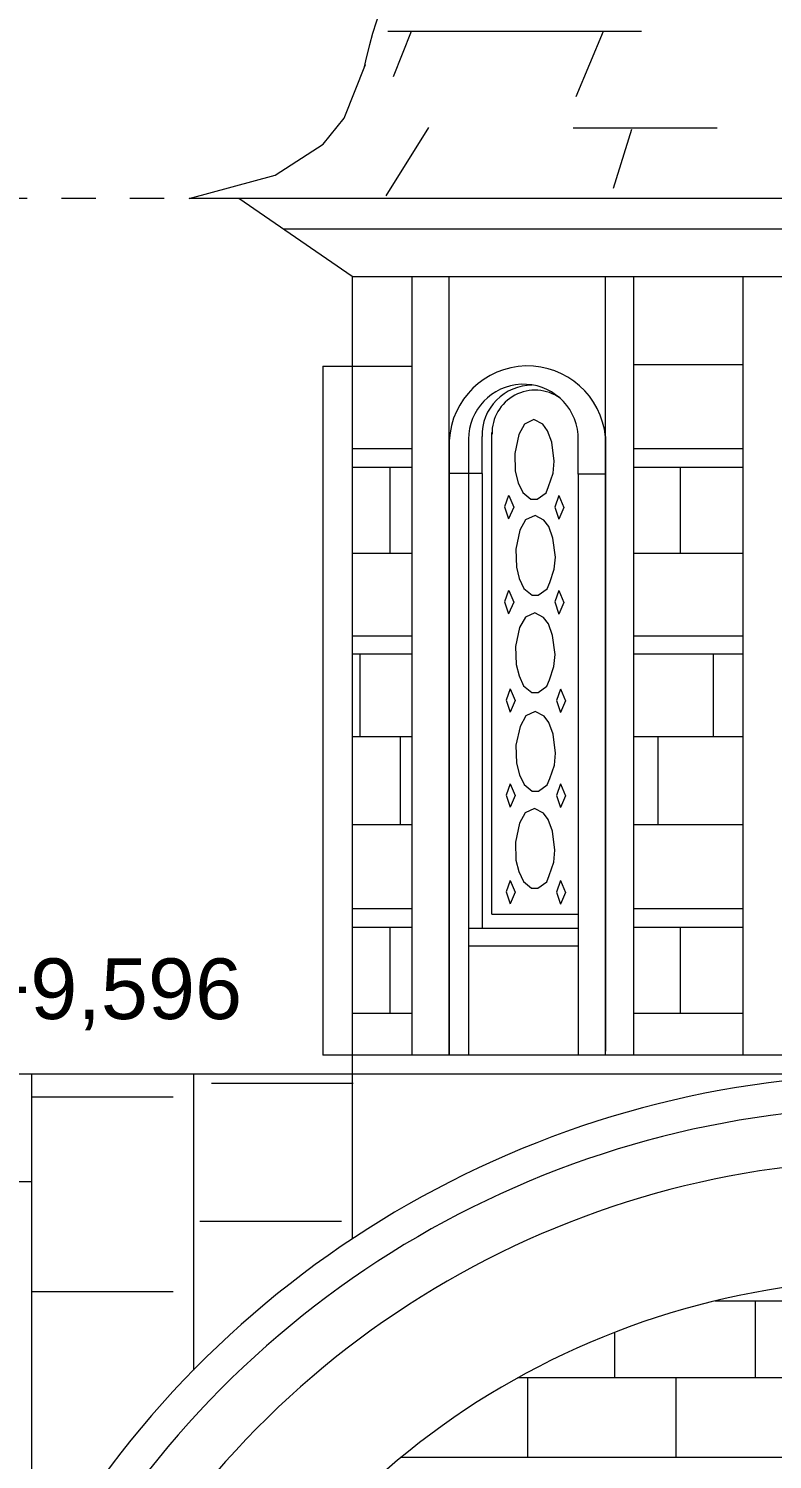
# Model space of a CAD drawing. Header units: millimetres. Extents: x -490789 to -449459, y 209001 to 327650.
# Drawn here: x -470468 to -467401, y 257853 to 263748 of the extents above; entities that cross this region are included whole.
import ezdxf

# ---------------------------------------------------------------- set-up
doc = ezdxf.new("R2010")
doc.units = ezdxf.units.MM
doc.header["$MEASUREMENT"] = 0
doc.linetypes.add('Штриховая', pattern=[282.222223, 141.111112, -141.111112])
for name, color, linetype, lineweight in [('0_Ном._пера__7_Ном._пера__1_Ном._пера__1', 1, 'Continuous', 18), ('0_Ном._пера__7_Ном._пера__5_Ном._пера__5', 5, 'Continuous', 18), ('0_Ном._пера__7_Ном._пера__7_Ном._пера__1', 1, 'Continuous', 18), ('0_Ном._пера__7_Ном._пера__7_Ном._пера__7', 7, 'Continuous', 18), ('0_Ном._пера__7_Ном._пера__8_Ном._пера__8', 8, 'Continuous', 18), ('0_Ном_пера__14_Ном_пера__14_Ном_пера__14_Ном_пера__14_Ном_пера__14_Ном_пера__14_Ном_пера__14_Ном_пера__14_Ном_пера__14_Ном_пера__14_Ном_пера__14_Ном_пера__14_Ном_пера__14_Ном_пера__14_Ном_пера__14_Ном_пера__14_Ном_пера__14_Ном._пера__14_Ном_пера__14_Ном_2_Ном._пера__8', 8, 'Continuous', 18), ('0_Ном_пера__1_Ном_пера__1_Ном_пера__1_Ном._пера__1_Ном_пера__1_Ном_пера__1_Ном_пера__1_Ном_пера__1_Ном_пера__1_Ном_пера__1_Ном_пера__1_Ном_пера__1_Ном_пера__1_Ном_пера__1_Ном_пера__1_Ном_пера__1_Ном_пера__1_Ном_пера__1_Ном_пера__1_Ном_пера__1_Ном_пера___D_Ном._пера__1', 1, 'Continuous', 18), ('0_Ном_пера__5_Ном_пера__5_Ном_пера__5_Ном_пера__5_Ном_пера__5_Ном_пера__5_Ном_пера__5_Ном_пера__5_Ном_пера__5_Ном_пера__5_Ном_пера__5_Ном_пера__5_Ном_пера__5_Ном_пера__5_Ном_пера__5_Ном_пера__5_Ном._пера__5_Ном_пера__5_Ном_пера__5_Ном_пера__5_Ном_пера___7_Ном._пера__5', 5, 'Continuous', 18), ('0_Ном_пера__7_Ном._пера__7_Ном_пера__7_Ном_пера__7_Ном_пера__7_Ном_пера__7_Ном_пера__7_Ном_пера__7_Ном_пера__7_Ном_пера__7_Ном_пера__7_Ном_пера__7_Ном_пера__7_Ном_пера__7_Ном_пера__7_Ном_пера__7_Ном_пера__7_Ном_пера__7_Ном_пера__7_Ном_пера__7_Ном_пера___7_Ном._пера__7', 7, 'Continuous', 18), ('0_Ном_пера__7_Ном_пера__7_Ном._пера__7_Ном_пера__7_Ном_пера__7_Ном_пера__7_Ном_пера__7_Ном_пера__7_Ном_пера__7_Ном_пера__7_Ном_пера__7_Ном_пера__7_Ном_пера__7_Ном_пера__7_Ном_пера__7_Ном_пера__7_Ном_пера__7_Ном_пера__7_Ном_пера__7_Ном_пера__7_Ном_пера___3_Ном._пера__7', 7, 'Continuous', 18), ('0_Ном_пера__7_Ном_пера__7_Ном_пера__7_Ном_пера__7_Ном_пера__7_Ном_пера__7_Ном_пера__7_Ном_пера__7_Ном_пера__7_Ном._пера__7_Ном_пера__7_Ном_пера__7_Ном_пера__7_Ном_пера__7_Ном_пера__7_Ном_пера__7_Ном_пера__7_Ном_пера__7_Ном_пера__7_Ном_пера__7_Ном_пера___7_Ном._пера__7', 7, 'Continuous', 18), ('0_Ном_пера__7_Ном_пера__7_Ном_пера__7_Ном_пера__7_Ном_пера__7_Ном_пера__7_Ном_пера__7_Ном_пера__7_Ном_пера__7_Ном_пера__7_Ном_пера__7_Ном_пера__7_Ном_пера__7_Ном_пера__7_Ном_пера__7_Ном._пера__7_Ном._пера__7_Ном._пера__7_Ном._пера__7_Ном._пера__7_Ном._пера__7', 7, 'Continuous', 18), ('0_Ном_пера__7_Ном_пера__7_Ном_пера__7_Ном_пера__7_Ном_пера__7_Ном_пера__7_Ном_пера__7_Ном_пера__7_Ном_пера__7_Ном_пера__7_Ном_пера__7_Ном_пера__7_Ном_пера__7_Ном_пера__7_Ном_пера__7_Ном._пера__7_Ном_пера__7_Ном._пера__7_Ном_пера__7_Ном._пера__7_Ном_пера_2_Ном._пера__7', 7, 'Continuous', 18), ('0_Ном_пера__7_Ном_пера__7_Ном_пера__7_Ном_пера__7_Ном_пера__7_Ном_пера__7_Ном_пера__7_Ном_пера__7_Ном_пера__7_Ном_пера__7_Ном_пера__7_Ном_пера__7_Ном_пера__7_Ном_пера__7_Ном_пера__7_Ном_пера__7_Ном_пера__7_Ном_пера__7_Ном._пера__7_Ном_пера__7_Ном._пера__5_Ном._пера__7', 7, 'Continuous', 18), ('0_Ном_пера__7_Ном_пера__7_Ном_пера__7_Ном_пера__7_Ном_пера__7_Ном_пера__7_Ном_пера__7_Ном_пера__7_Ном_пера__7_Ном_пера__7_Ном_пера__7_Ном_пера__7_Ном_пера__7_Ном_пера__7_Ном_пера__7_Ном_пера__7_Ном_пера__7_Ном_пера__7_Ном_пера__7_Ном_пера__7_Ном_пера__7_C_Ном._пера__1', 1, 'Continuous', 18), ('0_Ном_пера__7_Ном_пера__7_Ном_пера__7_Ном_пера__7_Ном_пера__7_Ном_пера__7_Ном_пера__7_Ном_пера__7_Ном_пера__7_Ном_пера__7_Ном_пера__7_Ном_пера__7_Ном_пера__7_Ном_пера__7_Ном_пера__7_Ном_пера__7_Ном_пера__7_Ном_пера__7_Ном_пера__7_Ном_пера__7_Ном_пера__7_C_Ном._пера__7', 7, 'Continuous', 18), ('0_Ном_пера__7_Ном_пера__7_Ном_пера__7_Ном_пера__7_Ном_пера__7_Ном_пера__7_Ном_пера__7_Ном_пера__7_Ном_пера__7_Ном_пера__7_Ном_пера__7_Ном_пера__7_Ном_пера__7_Ном_пера__7_Ном_пера__7_Ном_пера__7_Ном_пера__7_Ном_пера__7_Ном_пера__7_Ном_пера__7_Ном_пера__7_C_Ном._пера__8', 8, 'Continuous', 18), ('Line 0.25_Ном_пера__7_Ном_пера__7_Ном_пера__7_Ном_пера__7_Ном_пера__7_Ном_пера__7_Ном_пера__7_Ном_пера__7_Ном_пера__7_Ном_пера__7_Ном_пера__7_Ном._пера__7_Ном._пера__7_Ном._пера__7_Ном._пера__7_Ном._пера__102_Ном._пера__102', 102, 'Continuous', 18), ('Line 0.25_Ном_пера__7_Ном_пера__7_Ном_пера__7_Ном_пера__7_Ном_пера__7_Ном_пера__7_Ном_пера__7_Ном_пера__7_Ном_пера__7_Ном_пера__7_Ном_пера__7_Ном._пера__7_Ном._пера__8_Ном._пера__8_Ном._пера__8_Ном._пера__8_Ном._пера__8', 8, 'Continuous', 18)]:
    doc.layers.add(name, color=color, linetype=linetype, lineweight=lineweight)
doc.styles.add('СГЕНЕРИР_СТИЛЬ_1', font='')
doc.styles.get('СГЕНЕРИР_СТИЛЬ_1').set_extended_font_data('Arial')

msp = doc.modelspace()

# ---------------------------------------------------------------- linework, layer by layer
at = {"layer": '0_Ном._пера__7_Ном._пера__1_Ном._пера__1', "linetype": 'Continuous'}
for p, q in [((-469133.1, 261246.3), (-468886.7, 261246.3)), ((-467972.3, 261246.3), (-467523.1, 261246.3))]:
    msp.add_line(p, q, dxfattribs=at)
at = {"layer": '0_Ном._пера__7_Ном._пера__5_Ном._пера__5', "linetype": 'Continuous'}
for p, q in [((-468423, 262119), (-468446.7, 262076.4)), ((-468383.8, 262137), (-468423, 262119)), ((-468347.7, 262118.3), (-468383.8, 262137)), ((-468327.4, 262091.6), (-468347.7, 262118.3)), ((-468446.7, 262076.4), (-468463.3, 261998.2)), ((-468310.3, 262043.8), (-468327.4, 262091.6)), ((-468463.3, 261998.2), (-468460.9, 261924.7)), ((-468300.1, 261965.3), (-468310.3, 262043.8)), ((-468305.1, 261916), (-468300.1, 261965.3)), ((-468460.9, 261924.7), (-468449.1, 261877.3)), ((-468449.1, 261877.3), (-468430.1, 261837)), ((-468323.2, 261861.7), (-468305.1, 261916)), ((-468430.1, 261837), (-468396.2, 261809.3)), ((-468370.7, 261809.3), (-468334.1, 261835.2)), ((-468334.1, 261835.2), (-468323.2, 261861.7)), ((-468396.3, 261809.4), (-468383.8, 261808.8)), ((-468383.8, 261808.8), (-468370.7, 261809.3)), ((-468418.2, 261723.9), (-468441.9, 261681.2)), ((-468379, 261741.9), (-468418.2, 261723.9)), ((-468342.9, 261723.1), (-468379, 261741.9)), ((-468322.6, 261696.4), (-468342.9, 261723.1)), ((-468441.9, 261681.2), (-468458.5, 261603)), ((-468305.5, 261648.7), (-468322.6, 261696.4)), ((-468295.2, 261570.2), (-468305.5, 261648.7)), ((-468458.5, 261603), (-468456.1, 261529.5)), ((-468456.1, 261529.5), (-468444.2, 261482.1)), ((-468444.2, 261482.1), (-468425.3, 261441.8)), ((-468329.2, 261440.1), (-468318.4, 261466.5)), ((-468318.4, 261466.5), (-468300.3, 261520.8)), ((-468425.3, 261441.8), (-468391.3, 261414.1)), ((-468391.5, 261414.3), (-468379, 261413.6)), ((-468379, 261413.6), (-468365.9, 261414.2)), ((-468365.9, 261414.2), (-468329.2, 261440.1)), ((-468419.3, 261322.8), (-468443, 261280.1)), ((-468380.2, 261340.7), (-468419.3, 261322.8)), ((-468344.1, 261322), (-468380.2, 261340.7)), ((-468323.7, 261295.3), (-468344.1, 261322)), ((-468306.7, 261247.5), (-468323.7, 261295.3)), ((-468443, 261280.1), (-468459.6, 261201.9)), ((-468296.4, 261169), (-468306.7, 261247.5)), ((-468459.6, 261201.9), (-468457.3, 261128.4)), ((-468457.3, 261128.4), (-468445.4, 261081)), ((-468319.6, 261065.4), (-468301.5, 261119.7)), ((-468301.5, 261119.7), (-468296.4, 261169)), ((-468445.4, 261081), (-468426.5, 261040.7)), ((-468330.4, 261038.9), (-468319.6, 261065.4)), ((-468426.5, 261040.7), (-468392.5, 261013)), ((-468392.7, 261013.1), (-468380.2, 261012.5)), ((-468380.2, 261012.5), (-468367.1, 261013)), ((-468367.1, 261013), (-468330.4, 261038.9)), ((-468378.6, 260933.9), (-468417.7, 260916)), ((-468342.4, 260915.2), (-468378.6, 260933.9)), ((-468417.7, 260916), (-468441.4, 260873.3)), ((-468322.1, 260888.5), (-468342.4, 260915.2)), ((-468305, 260840.7), (-468322.1, 260888.5)), ((-468441.4, 260873.3), (-468458, 260795.1)), ((-468294.8, 260762.2), (-468305, 260840.7)), ((-468458, 260795.1), (-468455.6, 260721.6)), ((-468455.6, 260721.6), (-468443.8, 260674.2)), ((-468318, 260658.6), (-468299.8, 260712.9)), ((-468443.8, 260674.2), (-468424.8, 260633.9)), ((-468328.8, 260632.1), (-468318, 260658.6)), ((-468424.8, 260633.9), (-468390.9, 260606.2)), ((-468391.1, 260606.3), (-468378.6, 260605.7)), ((-468378.6, 260605.7), (-468365.4, 260606.2)), ((-468365.4, 260606.2), (-468328.8, 260632.1)), ((-468381.2, 260534.3), (-468420.3, 260516.3)), ((-468345, 260515.6), (-468381.2, 260534.3)), ((-468444, 260473.7), (-468460.6, 260395.5)), ((-468420.3, 260516.3), (-468444, 260473.7)), ((-468324.7, 260488.9), (-468345, 260515.6)), ((-468307.6, 260441.1), (-468324.7, 260488.9)), ((-468297.4, 260362.6), (-468307.6, 260441.1)), ((-468460.6, 260395.5), (-468458.2, 260322)), ((-468302.4, 260313.3), (-468297.4, 260362.6)), ((-468458.2, 260322), (-468446.4, 260274.6)), ((-468320.5, 260259), (-468302.4, 260313.3)), ((-468446.4, 260274.6), (-468427.4, 260234.3)), ((-468427.4, 260234.3), (-468393.5, 260206.6)), ((-468368, 260206.6), (-468331.4, 260232.5)), ((-468331.4, 260232.5), (-468320.5, 260259)), ((-468393.7, 260206.7), (-468381.2, 260206.1)), ((-468381.2, 260206.1), (-468368, 260206.6))]:
    msp.add_line(p, q, dxfattribs=at)
at = {"layer": '0_Ном._пера__7_Ном._пера__7_Ном._пера__1', "linetype": 'Continuous'}
for centre, radius, start, end in [((-468410.4, 262035), 323.2, 5.56301, 177.01886), ((-468427.1, 262056.1), 226.7, 5.05939, 180.01545), ((-468391.2, 262072.5), 206.7, 89.89962, 181.22314)]:
    msp.add_arc(centre, radius, start, end, dxfattribs=at)
at = {"layer": '0_Ном._пера__7_Ном._пера__7_Ном._пера__7', "linetype": 'Continuous'}
for p, q in [((-469166, 263379.7), (-469079.2, 263600.6)), ((-469253.6, 263272), (-469166, 263379.7)), ((-469450.6, 263143.9), (-469253.6, 263272)), ((-469805.4, 263047.8), (-469450.6, 263143.9)), ((-463958.1, 263047.8), (-469805.4, 263047.8)), ((-469133.1, 262727.1), (-469600.3, 263047.8)), ((-464348.9, 262922.2), (-469417.3, 262922.2)), ((-469133.1, 262727.1), (-464633.1, 262727.1)), ((-469133.1, 262727.1), (-469133.1, 258761.4)), ((-468886.7, 259518.5), (-468886.7, 262727.1)), ((-468733, 259518.5), (-468733, 262727.1)), ((-468088.7, 259518.5), (-468088.7, 262727.1)), ((-467972.3, 259518.5), (-467972.3, 262727.1)), ((-467523.1, 262727.1), (-467523.1, 259518.5)), ((-469254.9, 262358.1), (-469254.9, 259518.5)), ((-469254.9, 262358.1), (-469123.7, 262358.1)), ((-468556.9, 260099.2), (-468556.9, 262084)), ((-468088.7, 262068), (-468088.7, 259535.2)), ((-468733, 262052.1), (-468733, 259518.5)), ((-468653.8, 261915.4), (-468653.8, 259518.5)), ((-468597.8, 261915.4), (-468597.8, 260042)), ((-468201.3, 261912.6), (-468201.3, 259518.5)), ((-468300.3, 261520.8), (-468295.2, 261570.2)), ((-469133.1, 260831.6), (-468886.7, 260831.6)), ((-467972.3, 260831.6), (-467523.1, 260831.6)), ((-467972.3, 260831.6), (-467554.7, 260831.6)), ((-468299.8, 260712.9), (-468294.8, 260762.2)), ((-468556.9, 260099.2), (-468201.3, 260099.2)), ((-468653.8, 260042), (-468201.3, 260042)), ((-468653.8, 259969.1), (-468201.3, 259969.1)), ((-464633.1, 259518.5), (-469254.9, 259518.5)), ((-465314.9, 258188.4), (-468451.2, 258188.4))]:
    msp.add_line(p, q, dxfattribs=at)
for centre, radius, start, end in [((-466883.1, 263104), 2254.1, 12.72646, 167.67622), ((-468379.2, 262080.7), 177.7, 54.6693, 181.22314), ((-466883.1, 255368.7), 4071, 30.54494, 149.45506), ((-466883.1, 255368.7), 3936, 29.58668, 150.41061), ((-466883.1, 255368.7), 3716.6, 28.0593, 151.93771), ((-466883.1, 255368.7), 3226.5, 22.90214, 157.09786)]:
    msp.add_arc(centre, radius, start, end, dxfattribs=at)
at = {"layer": '0_Ном._пера__7_Ном._пера__8_Ном._пера__8', "linetype": 'Continuous'}
msp.add_line((-467628.4, 263337.9), (-468222.6, 263337.9), dxfattribs=at)
at = {"layer": '0_Ном_пера__14_Ном_пера__14_Ном_пера__14_Ном_пера__14_Ном_пера__14_Ном_пера__14_Ном_пера__14_Ном_пера__14_Ном_пера__14_Ном_пера__14_Ном_пера__14_Ном_пера__14_Ном_пера__14_Ном_пера__14_Ном_пера__14_Ном_пера__14_Ном_пера__14_Ном._пера__14_Ном_пера__14_Ном_2_Ном._пера__8', "linetype": 'Continuous'}
for p, q in [((-467940.6, 263736.4), (-468986.4, 263736.4)), ((-468889.9, 263736.4), (-468964.1, 263549)), ((-468098.3, 263736.4), (-468210.6, 263466.8)), ((-468818.3, 263340.4), (-468994.2, 263059.5))]:
    msp.add_line(p, q, dxfattribs=at)
at = {"layer": '0_Ном_пера__1_Ном_пера__1_Ном_пера__1_Ном._пера__1_Ном_пера__1_Ном_пера__1_Ном_пера__1_Ном_пера__1_Ном_пера__1_Ном_пера__1_Ном_пера__1_Ном_пера__1_Ном_пера__1_Ном_пера__1_Ном_пера__1_Ном_пера__1_Ном_пера__1_Ном_пера__1_Ном_пера__1_Ном_пера__1_Ном_пера___D_Ном._пера__1', "linetype": 'Continuous'}
for p, q in [((-468886.7, 262016.2), (-469133.1, 262016.2)), ((-467523.1, 262016.2), (-467972.3, 262016.2)), ((-468886.7, 261940.1), (-469133.1, 261940.1)), ((-467523.1, 261940.1), (-467972.3, 261940.1)), ((-468886.7, 261170.3), (-469133.1, 261170.3)), ((-467523.1, 261170.3), (-467972.3, 261170.3)), ((-468886.7, 260120.7), (-469133.1, 260120.7)), ((-467523.1, 260120.7), (-467972.3, 260120.7)), ((-468886.7, 260044.7), (-469133.1, 260044.7)), ((-467523.1, 260044.7), (-467972.3, 260044.7)), ((-468930.7, 257862.1), (-464835.4, 257862.1))]:
    msp.add_line(p, q, dxfattribs=at)
at = {"layer": '0_Ном_пера__5_Ном_пера__5_Ном_пера__5_Ном_пера__5_Ном_пера__5_Ном_пера__5_Ном_пера__5_Ном_пера__5_Ном_пера__5_Ном_пера__5_Ном_пера__5_Ном_пера__5_Ном_пера__5_Ном_пера__5_Ном_пера__5_Ном_пера__5_Ном._пера__5_Ном_пера__5_Ном_пера__5_Ном_пера__5_Ном_пера___7_Ном._пера__5', "linetype": 'Continuous'}
for p, q in [((-468488.3, 261824.6), (-468504.7, 261777.5)), ((-468487.9, 261824.7), (-468467.4, 261776.1)), ((-468281.3, 261823.9), (-468297.7, 261776.8)), ((-468280.9, 261824.1), (-468260.4, 261775.5)), ((-468504.7, 261777.5), (-468488.3, 261728)), ((-468467.4, 261776.1), (-468488.3, 261728)), ((-468297.7, 261776.8), (-468281.3, 261727.3)), ((-468260.4, 261775.5), (-468281.3, 261727.3)), ((-468488.3, 261433.4), (-468504.7, 261386.4)), ((-468487.9, 261433.6), (-468467.4, 261385)), ((-468281.3, 261432.7), (-468297.7, 261385.7)), ((-468280.9, 261432.9), (-468260.4, 261384.3)), ((-468504.7, 261386.4), (-468488.3, 261336.8)), ((-468467.4, 261385), (-468488.3, 261336.8)), ((-468297.7, 261385.7), (-468281.3, 261336.1)), ((-468260.4, 261384.3), (-468281.3, 261336.1)), ((-468481.9, 261027.8), (-468498.3, 260980.8)), ((-468481.5, 261028), (-468461, 260979.4)), ((-468274.9, 261027.1), (-468291.3, 260980.1)), ((-468274.5, 261027.3), (-468254, 260978.7)), ((-468498.3, 260980.8), (-468481.9, 260931.2)), ((-468461, 260979.4), (-468481.9, 260931.2)), ((-468291.3, 260980.1), (-468274.9, 260930.5)), ((-468254, 260978.7), (-468274.9, 260930.5)), ((-468481.9, 260636.6), (-468498.3, 260589.6)), ((-468498.3, 260589.6), (-468481.9, 260540)), ((-468461, 260588.2), (-468481.9, 260540)), ((-468481.5, 260636.8), (-468461, 260588.2)), ((-468274.9, 260636), (-468291.3, 260588.9)), ((-468291.3, 260588.9), (-468274.9, 260539.4)), ((-468254, 260587.5), (-468274.9, 260539.4)), ((-468274.5, 260636.1), (-468254, 260587.5)), ((-468481.9, 260238.4), (-468498.3, 260191.4)), ((-468481.5, 260238.6), (-468461, 260190)), ((-468274.9, 260237.7), (-468291.3, 260190.7)), ((-468274.5, 260237.9), (-468254, 260189.3)), ((-468498.3, 260191.4), (-468481.9, 260141.8)), ((-468461, 260190), (-468481.9, 260141.8)), ((-468291.3, 260190.7), (-468274.9, 260141.1)), ((-468254, 260189.3), (-468274.9, 260141.1))]:
    msp.add_line(p, q, dxfattribs=at)
at = {"layer": '0_Ном_пера__7_Ном._пера__7_Ном_пера__7_Ном_пера__7_Ном_пера__7_Ном_пера__7_Ном_пера__7_Ном_пера__7_Ном_пера__7_Ном_пера__7_Ном_пера__7_Ном_пера__7_Ном_пера__7_Ном_пера__7_Ном_пера__7_Ном_пера__7_Ном_пера__7_Ном_пера__7_Ном_пера__7_Ном_пера__7_Ном_пера___7_Ном._пера__7', "linetype": 'Continuous'}
for p, q in [((-468976.6, 261586.9), (-468976.6, 261940.1)), ((-467779.7, 261586.9), (-467779.7, 261940.1)), ((-467779.7, 261586.9), (-467779.7, 261940.1)), ((-468934.4, 260469), (-468934.4, 260831.6)), ((-467871.1, 260469), (-467871.1, 260831.6)), ((-468976.6, 259691.4), (-468976.6, 260044.7)), ((-467779.7, 259691.4), (-467779.7, 260044.7)), ((-467779.7, 259691.4), (-467779.7, 260044.7))]:
    msp.add_line(p, q, dxfattribs=at)
at = {"layer": '0_Ном_пера__7_Ном_пера__7_Ном._пера__7_Ном_пера__7_Ном_пера__7_Ном_пера__7_Ном_пера__7_Ном_пера__7_Ном_пера__7_Ном_пера__7_Ном_пера__7_Ном_пера__7_Ном_пера__7_Ном_пера__7_Ном_пера__7_Ном_пера__7_Ном_пера__7_Ном_пера__7_Ном_пера__7_Ном_пера__7_Ном_пера___3_Ном._пера__7', "linetype": 'Continuous'}
for p, q in [((-467469.8, 258190.8), (-467469.8, 258505.5)), ((-468408.8, 257862.1), (-468409.2, 258188.4)), ((-467799.4, 258188.4), (-467799.4, 257861.7))]:
    msp.add_line(p, q, dxfattribs=at)
at = {"layer": '0_Ном_пера__7_Ном_пера__7_Ном_пера__7_Ном_пера__7_Ном_пера__7_Ном_пера__7_Ном_пера__7_Ном_пера__7_Ном_пера__7_Ном._пера__7_Ном_пера__7_Ном_пера__7_Ном_пера__7_Ном_пера__7_Ном_пера__7_Ном_пера__7_Ном_пера__7_Ном_пера__7_Ном_пера__7_Ном_пера__7_Ном_пера___7_Ном._пера__7', "linetype": 'Continuous'}
for p, q in [((-469133.1, 262358.1), (-468886.7, 262358.1)), ((-467972.3, 262364.4), (-467523.1, 262364.4)), ((-467972.3, 262364.4), (-467556.7, 262364.4)), ((-469133.1, 260469), (-468886.7, 260469)), ((-467972.3, 260469), (-467523.1, 260469))]:
    msp.add_line(p, q, dxfattribs=at)
at = {"layer": '0_Ном_пера__7_Ном_пера__7_Ном_пера__7_Ном_пера__7_Ном_пера__7_Ном_пера__7_Ном_пера__7_Ном_пера__7_Ном_пера__7_Ном_пера__7_Ном_пера__7_Ном_пера__7_Ном_пера__7_Ном_пера__7_Ном_пера__7_Ном._пера__7_Ном_пера__7_Ном._пера__7_Ном_пера__7_Ном._пера__7_Ном_пера_2_Ном._пера__7', "linetype": 'Continuous'}
for p, q in [((-469101.9, 261170.3), (-469101.9, 260831.6)), ((-467644.7, 261170.3), (-467644.7, 260831.6))]:
    msp.add_line(p, q, dxfattribs=at)
at = {"layer": '0_Ном_пера__7_Ном_пера__7_Ном_пера__7_Ном_пера__7_Ном_пера__7_Ном_пера__7_Ном_пера__7_Ном_пера__7_Ном_пера__7_Ном_пера__7_Ном_пера__7_Ном_пера__7_Ном_пера__7_Ном_пера__7_Ном_пера__7_Ном_пера__7_Ном_пера__7_Ном_пера__7_Ном._пера__7_Ном_пера__7_Ном._пера__5_Ном._пера__7', "linetype": 'Continuous'}
for p, q in [((-469133.1, 261586.9), (-468886.7, 261586.9)), ((-467972.3, 261586.9), (-467523.1, 261586.9)), ((-469133.1, 259691.4), (-468886.7, 259691.4)), ((-467972.3, 259691.4), (-467523.1, 259691.4))]:
    msp.add_line(p, q, dxfattribs=at)
at = {"layer": '0_Ном_пера__7_Ном_пера__7_Ном_пера__7_Ном_пера__7_Ном_пера__7_Ном_пера__7_Ном_пера__7_Ном_пера__7_Ном_пера__7_Ном_пера__7_Ном_пера__7_Ном_пера__7_Ном_пера__7_Ном_пера__7_Ном_пера__7_Ном_пера__7_Ном_пера__7_Ном_пера__7_Ном_пера__7_Ном_пера__7_Ном_пера__7_C_Ном._пера__1', "linetype": 'Continuous'}
for p, q in [((-468653.8, 262056.1), (-468653.8, 261915.4)), ((-468598.1, 261915.4), (-468598.1, 262068.1)), ((-468201.3, 261912.6), (-468201.3, 262076.1)), ((-468598.1, 261915.4), (-468733, 261915.4)), ((-468088.7, 261912.6), (-468201.3, 261912.6)), ((-467638.3, 258505.5), (-466127.8, 258505.5))]:
    msp.add_line(p, q, dxfattribs=at)
at = {"layer": '0_Ном_пера__7_Ном_пера__7_Ном_пера__7_Ном_пера__7_Ном_пера__7_Ном_пера__7_Ном_пера__7_Ном_пера__7_Ном_пера__7_Ном_пера__7_Ном_пера__7_Ном_пера__7_Ном_пера__7_Ном_пера__7_Ном_пера__7_Ном_пера__7_Ном_пера__7_Ном_пера__7_Ном_пера__7_Ном_пера__7_Ном_пера__7_C_Ном._пера__7', "linetype": 'Continuous'}
for p, q in [((-462451.4, 259439.7), (-471311.2, 259439.7)), ((-468050.7, 258188.4), (-468050.7, 258376.4))]:
    msp.add_line(p, q, dxfattribs=at)
at = {"layer": '0_Ном_пера__7_Ном_пера__7_Ном_пера__7_Ном_пера__7_Ном_пера__7_Ном_пера__7_Ном_пера__7_Ном_пера__7_Ном_пера__7_Ном_пера__7_Ном_пера__7_Ном_пера__7_Ном_пера__7_Ном_пера__7_Ном_пера__7_Ном_пера__7_Ном_пера__7_Ном_пера__7_Ном_пера__7_Ном_пера__7_Ном_пера__7_C_Ном._пера__8', "linetype": 'Continuous'}
msp.add_line((-467981.9, 263332.1), (-468057.8, 263090), dxfattribs=at)
at = {"layer": 'Line 0.25_Ном_пера__7_Ном_пера__7_Ном_пера__7_Ном_пера__7_Ном_пера__7_Ном_пера__7_Ном_пера__7_Ном_пера__7_Ном_пера__7_Ном_пера__7_Ном_пера__7_Ном._пера__7_Ном._пера__7_Ном._пера__7_Ном._пера__7_Ном._пера__102_Ном._пера__102', "linetype": 'Штриховая'}
msp.add_line((-469626.6, 263047.8), (-471887.4, 263047.8), dxfattribs=at)
at = {"layer": 'Line 0.25_Ном_пера__7_Ном_пера__7_Ном_пера__7_Ном_пера__7_Ном_пера__7_Ном_пера__7_Ном_пера__7_Ном_пера__7_Ном_пера__7_Ном_пера__7_Ном_пера__7_Ном._пера__7_Ном._пера__8_Ном._пера__8_Ном._пера__8_Ном._пера__8_Ном._пера__8', "linetype": 'Continuous'}
for p, q in [((-470456.4, 259439.7), (-470456.4, 257437.6)), ((-469788.4, 259439.7), (-469788.4, 258220.3)), ((-469129.1, 259401.6), (-469713.4, 259401.6)), ((-469871.5, 259344.9), (-470456.4, 259344.9)), ((-470456.4, 258996), (-471063.6, 258996)), ((-469177.7, 258832.6), (-469762, 258832.6)), ((-469871.5, 258543.1), (-470456.4, 258543.1))]:
    msp.add_line(p, q, dxfattribs=at)

# ---------------------------------------------------------------- texts
at = {"layer": '0_Ном_пера__7_Ном_пера__7_Ном_пера__7_Ном_пера__7_Ном_пера__7_Ном_пера__7_Ном_пера__7_Ном_пера__7_Ном_пера__7_Ном_пера__7_Ном_пера__7_Ном_пера__7_Ном_пера__7_Ном_пера__7_Ном_пера__7_Ном._пера__7_Ном._пера__7_Ном._пера__7_Ном._пера__7_Ном._пера__7_Ном._пера__7', "linetype": 'Continuous', "insert": (-469587.2, 259620.6), "char_height": 250, "attachment_point": 9, "style": 'СГЕНЕРИР_СТИЛЬ_1'}
msp.add_mtext('\\A1;{\\fArial|b0|i0|c204|p38;+9,596}', dxfattribs=at)

doc.saveas('drawing.dxf')
